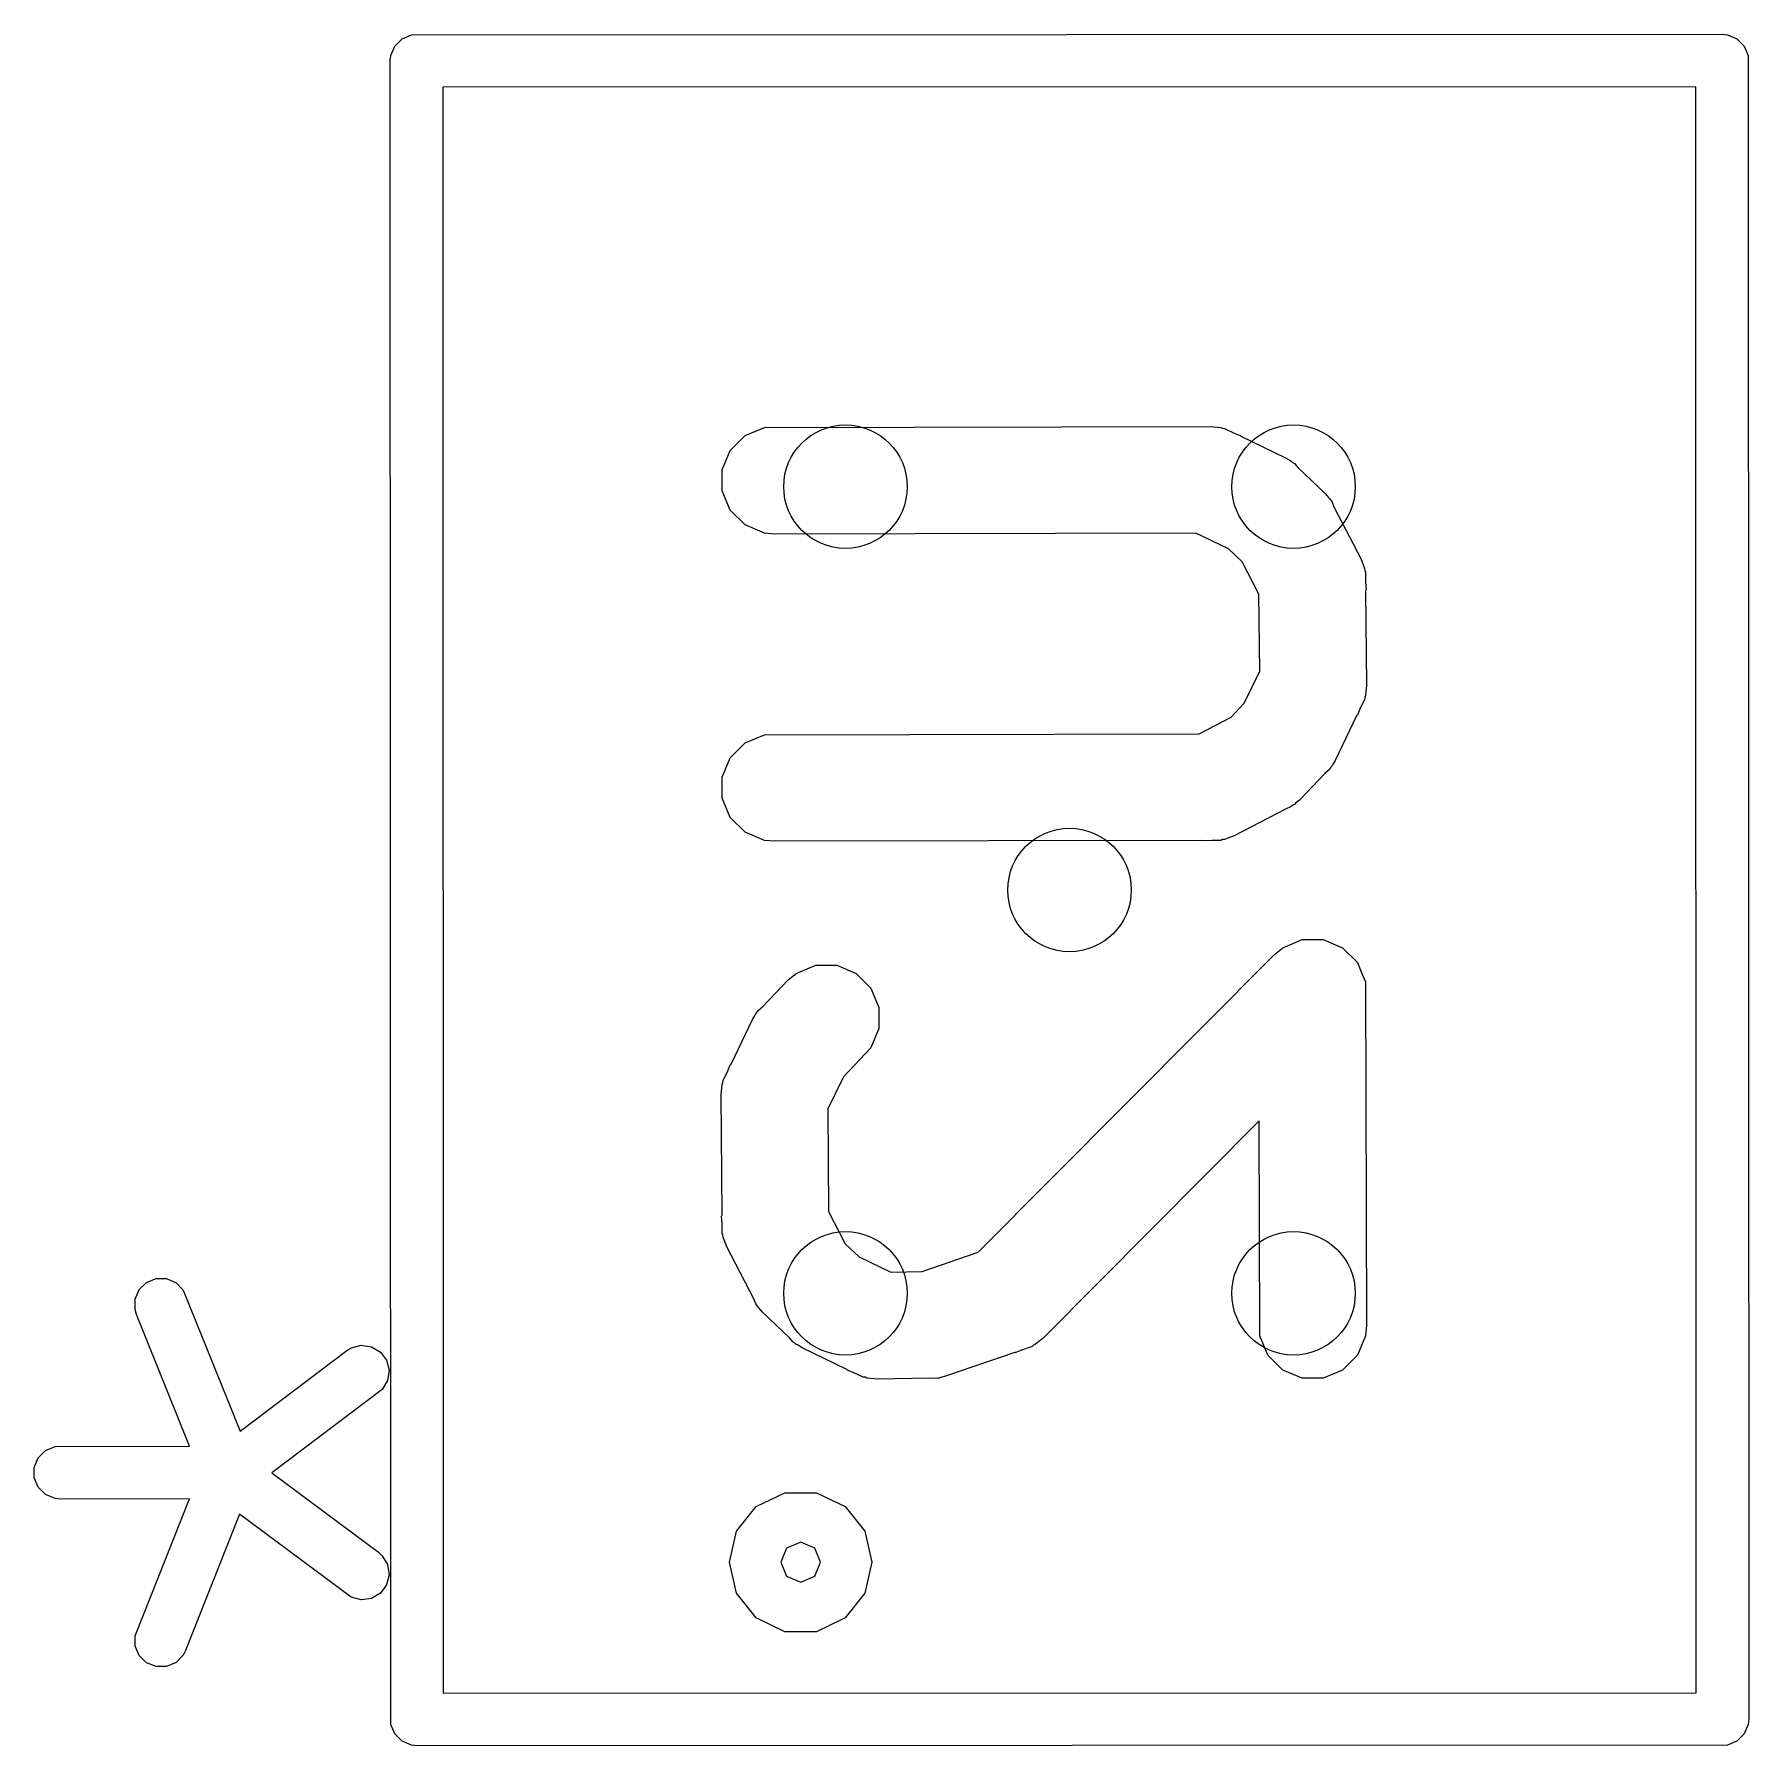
# Model space of a CAD drawing. Extents: x 0.16 to 3.03, y 0.09 to 2.28.
# Drawn here: x 0.9495 to 1.1408, y 1.6245 to 1.8155 of the extents above; entities that cross this region are included whole.
import ezdxf

# ---------------------------------------------------------------- set-up
doc = ezdxf.new("R2010")
doc.units = 0
doc.header["$MEASUREMENT"] = 0
doc.layers.add('BLACK', color=7, linetype='CONTINUOUS')

msp = doc.modelspace()

# ---------------------------------------------------------------- linework, layer by layer
at = {"layer": 'BLACK', "linetype": 'CONTINUOUS'}
for p, q in [((0.98927, 1.8131), (0.98971, 1.81416)), ((0.98971, 1.81416), (0.99052, 1.81497)), ((0.99052, 1.81497), (0.99159, 1.81542)), ((0.99159, 1.81542), (1.13783, 1.81547)), ((1.13783, 1.81547), (1.13841, 1.81542)), ((1.13841, 1.81542), (1.13948, 1.81497)), ((1.13948, 1.81497), (1.14029, 1.81416)), ((1.14029, 1.81416), (1.14073, 1.8131)), ((0.98921, 1.81252), (0.98927, 1.8131)), ((0.98927, 1.6269), (0.98921, 1.81252)), ((1.14073, 1.8131), (1.14079, 1.62748)), ((1.13488, 1.80962), (0.99506, 1.80957)), ((0.99506, 1.80957), (0.99512, 1.63038)), ((1.13494, 1.63043), (1.13488, 1.80962)), ((1.0288, 1.7707), (1.03096, 1.7716)), ((1.03096, 1.7716), (1.0807, 1.77171)), ((1.0807, 1.77171), (1.08188, 1.7716)), ((1.08188, 1.7716), (1.08207, 1.77152)), ((1.08207, 1.77152), (1.08229, 1.7715)), ((1.08229, 1.7715), (1.08339, 1.77097)), ((1.02714, 1.76905), (1.0288, 1.7707)), ((1.08339, 1.77097), (1.08404, 1.7707)), ((1.08404, 1.7707), (1.08412, 1.77062)), ((1.08412, 1.77062), (1.0891, 1.76822)), ((1.02625, 1.76688), (1.02714, 1.76905)), ((1.0891, 1.76822), (1.08961, 1.76791)), ((1.08961, 1.76791), (1.08975, 1.76785)), ((1.08975, 1.76785), (1.08985, 1.76775)), ((1.08985, 1.76775), (1.0901, 1.7676)), ((1.02625, 1.76454), (1.02625, 1.76688)), ((1.0901, 1.7676), (1.09051, 1.76712)), ((1.09051, 1.76712), (1.09352, 1.76424)), ((1.02714, 1.76238), (1.02625, 1.76454)), ((1.09352, 1.76424), (1.0939, 1.76378)), ((1.0288, 1.76073), (1.02714, 1.76238)), ((1.0939, 1.76378), (1.09402, 1.76368)), ((1.09402, 1.76368), (1.09408, 1.76356)), ((1.09408, 1.76356), (1.09426, 1.76333)), ((1.09426, 1.76333), (1.09454, 1.76267)), ((1.09454, 1.76267), (1.0975, 1.75697)), ((1.03096, 1.75983), (1.0288, 1.76073)), ((1.03213, 1.75971), (1.03096, 1.75983)), ((1.07911, 1.75982), (1.03213, 1.75971)), ((1.08273, 1.75808), (1.07911, 1.75982)), ((1.08428, 1.7566), (1.08273, 1.75808)), ((1.08614, 1.75301), (1.08428, 1.7566)), ((1.0975, 1.75697), (1.09792, 1.75587)), ((1.09792, 1.75587), (1.09794, 1.75566)), ((1.09794, 1.75566), (1.09802, 1.75546)), ((1.09802, 1.75546), (1.09803, 1.75435)), ((1.09803, 1.75435), (1.09809, 1.75354)), ((1.08622, 1.74441), (1.08614, 1.75301)), ((1.09809, 1.75354), (1.09804, 1.75339)), ((1.09804, 1.75339), (1.09813, 1.74286)), ((1.0845, 1.74083), (1.08622, 1.74441)), ((1.09813, 1.74286), (1.09802, 1.74169)), ((1.09792, 1.74127), (1.09739, 1.74017)), ((1.09794, 1.74149), (1.09792, 1.74127)), ((1.09802, 1.74169), (1.09794, 1.74149)), ((1.07945, 1.73743), (1.08302, 1.73928)), ((1.08302, 1.73928), (1.0845, 1.74083)), ((1.09704, 1.73944), (1.09464, 1.73446)), ((1.09712, 1.73952), (1.09704, 1.73944)), ((1.09739, 1.74017), (1.09712, 1.73952)), ((1.0288, 1.73642), (1.03096, 1.73731)), ((1.03096, 1.73731), (1.07945, 1.73743)), ((1.02714, 1.73476), (1.0288, 1.73642)), ((1.02625, 1.7326), (1.02714, 1.73476)), ((1.09402, 1.73346), (1.09354, 1.73305)), ((1.09417, 1.73371), (1.09402, 1.73346)), ((1.09426, 1.73381), (1.09417, 1.73371)), ((1.09433, 1.73396), (1.09426, 1.73381)), ((1.09464, 1.73446), (1.09433, 1.73396)), ((1.02625, 1.73026), (1.02625, 1.7326)), ((1.09354, 1.73305), (1.09066, 1.73004)), ((1.02714, 1.7281), (1.02625, 1.73026)), ((1.08998, 1.72949), (1.08975, 1.7293)), ((1.0901, 1.72955), (1.08998, 1.72949)), ((1.0902, 1.72967), (1.0901, 1.72955)), ((1.09066, 1.73004), (1.0902, 1.72967)), ((1.0288, 1.72644), (1.02714, 1.7281)), ((1.08909, 1.72902), (1.08339, 1.72606)), ((1.08975, 1.7293), (1.08909, 1.72902)), ((1.03096, 1.72554), (1.0288, 1.72644)), ((1.08207, 1.72563), (1.08188, 1.72554)), ((1.08229, 1.72564), (1.08207, 1.72563)), ((1.08339, 1.72606), (1.08229, 1.72564)), ((1.03213, 1.72543), (1.03096, 1.72554)), ((1.07976, 1.72554), (1.03213, 1.72543)), ((1.07995, 1.72548), (1.07976, 1.72554)), ((1.08088, 1.72554), (1.07995, 1.72548)), ((1.08188, 1.72554), (1.08088, 1.72554)), ((1.0888, 1.71356), (1.09096, 1.71446)), ((1.09096, 1.71446), (1.0933, 1.71446)), ((1.0933, 1.71446), (1.09547, 1.71356)), ((1.05482, 1.67959), (1.08789, 1.71281)), ((1.08789, 1.71281), (1.0888, 1.71356)), ((1.09547, 1.71356), (1.09712, 1.7119)), ((1.0336, 1.70996), (1.03451, 1.7107)), ((1.03451, 1.7107), (1.03668, 1.7116)), ((1.03668, 1.7116), (1.03902, 1.7116)), ((1.03902, 1.7116), (1.04118, 1.7107)), ((1.04118, 1.7107), (1.04284, 1.70905)), ((1.09712, 1.7119), (1.09762, 1.7107)), ((1.09762, 1.7107), (1.09802, 1.70974)), ((1.03073, 1.70695), (1.0336, 1.70996)), ((1.04284, 1.70905), (1.04373, 1.70688)), ((1.09802, 1.70974), (1.09813, 1.67143)), ((1.03009, 1.70629), (1.03025, 1.70654)), ((1.03025, 1.70654), (1.03073, 1.70695)), ((1.04373, 1.70688), (1.04373, 1.70454)), ((1.02723, 1.70056), (1.02962, 1.70554)), ((1.02962, 1.70554), (1.02994, 1.70604)), ((1.02994, 1.70604), (1.03, 1.70619)), ((1.03, 1.70619), (1.03009, 1.70629)), ((1.04373, 1.70454), (1.04284, 1.70238)), ((1.04284, 1.70238), (1.03977, 1.69917)), ((1.02635, 1.69873), (1.02688, 1.69983)), ((1.02688, 1.69983), (1.02714, 1.70048)), ((1.02714, 1.70048), (1.02723, 1.70056)), ((1.03977, 1.69917), (1.03804, 1.69558)), ((1.02613, 1.69714), (1.02625, 1.69831)), ((1.02623, 1.68377), (1.02613, 1.69714)), ((1.02625, 1.69831), (1.02633, 1.69851)), ((1.02633, 1.69851), (1.02635, 1.69873)), ((1.03804, 1.69558), (1.03812, 1.68413)), ((1.08618, 1.69424), (1.06209, 1.67004)), ((1.08625, 1.67026), (1.08618, 1.69424)), ((1.02618, 1.68361), (1.02623, 1.68377)), ((1.02624, 1.68276), (1.02618, 1.68361)), ((1.03812, 1.68413), (1.03998, 1.68054)), ((1.02625, 1.68169), (1.02624, 1.68276)), ((1.02633, 1.68149), (1.02625, 1.68169)), ((1.02635, 1.68127), (1.02633, 1.68149)), ((1.02677, 1.68017), (1.02635, 1.68127)), ((1.02973, 1.67447), (1.02677, 1.68017)), ((1.03998, 1.68054), (1.04153, 1.67906)), ((1.04153, 1.67906), (1.04507, 1.67736)), ((1.04855, 1.67742), (1.05482, 1.67959)), ((0.96119, 1.67542), (0.96202, 1.67622)), ((0.96202, 1.67622), (0.96309, 1.67665)), ((0.96309, 1.67665), (0.96424, 1.67664)), ((0.96424, 1.67664), (0.9653, 1.67618)), ((0.9653, 1.67618), (0.9661, 1.67536)), ((1.04507, 1.67736), (1.04855, 1.67742)), ((0.96073, 1.67321), (0.96074, 1.67436)), ((0.96074, 1.67436), (0.96119, 1.67542)), ((0.9661, 1.67536), (0.97245, 1.65963)), ((1.03, 1.67381), (1.02973, 1.67447)), ((0.96089, 1.67265), (0.96073, 1.67321)), ((0.96682, 1.65794), (0.96089, 1.67265)), ((1.03019, 1.67358), (1.03, 1.67381)), ((1.03025, 1.67346), (1.03019, 1.67358)), ((1.03037, 1.67336), (1.03025, 1.67346)), ((1.03075, 1.6729), (1.03037, 1.67336)), ((1.03375, 1.67002), (1.03075, 1.6729)), ((1.08714, 1.6681), (1.08625, 1.67026)), ((1.09802, 1.67026), (1.09712, 1.6681)), ((1.09813, 1.67143), (1.09802, 1.67026)), ((0.97245, 1.65963), (0.98435, 1.66861)), ((0.98435, 1.66861), (0.98485, 1.66891)), ((0.98485, 1.66891), (0.98596, 1.6692)), ((0.98596, 1.6692), (0.98711, 1.66903)), ((0.98711, 1.66903), (0.9881, 1.66845)), ((0.9881, 1.66845), (0.98879, 1.66753)), ((1.03417, 1.66955), (1.03375, 1.67002)), ((1.03442, 1.66939), (1.03417, 1.66955)), ((1.03451, 1.6693), (1.03442, 1.66939)), ((1.03466, 1.66924), (1.03451, 1.6693)), ((1.03516, 1.66892), (1.03466, 1.66924)), ((1.04015, 1.66652), (1.03516, 1.66892)), ((1.05888, 1.6684), (1.05117, 1.66574)), ((1.05902, 1.6684), (1.05888, 1.6684)), ((1.05974, 1.6687), (1.05902, 1.6684)), ((1.06082, 1.66907), (1.05974, 1.6687)), ((1.06098, 1.66921), (1.06082, 1.66907)), ((1.06118, 1.6693), (1.06098, 1.66921)), ((1.06209, 1.67004), (1.06118, 1.6693)), ((0.98879, 1.66753), (0.98907, 1.66641)), ((0.98907, 1.66641), (0.98891, 1.66527)), ((1.04023, 1.66644), (1.04015, 1.66652)), ((1.04087, 1.66617), (1.04023, 1.66644)), ((1.0888, 1.66644), (1.08714, 1.6681)), ((1.09096, 1.66554), (1.0888, 1.66644)), ((1.09547, 1.66644), (1.0933, 1.66554)), ((1.09712, 1.6681), (1.09547, 1.66644)), ((0.98891, 1.66527), (0.98832, 1.66428)), ((1.04198, 1.66564), (1.04087, 1.66617)), ((1.04219, 1.66563), (1.04198, 1.66564)), ((1.04239, 1.66554), (1.04219, 1.66563)), ((1.04356, 1.66543), (1.04239, 1.66554)), ((1.04933, 1.66553), (1.04356, 1.66543)), ((1.05003, 1.66548), (1.04933, 1.66553)), ((1.05032, 1.66554), (1.05003, 1.66548)), ((1.05045, 1.66554), (1.05032, 1.66554)), ((1.05059, 1.6656), (1.05045, 1.66554)), ((1.05117, 1.66574), (1.05059, 1.6656)), ((1.0933, 1.66554), (1.09096, 1.66554)), ((0.98832, 1.66428), (0.976, 1.65498)), ((0.94992, 1.65664), (0.95074, 1.65746)), ((0.95074, 1.65746), (0.9518, 1.6579)), ((0.9518, 1.6579), (0.96682, 1.65794)), ((0.94948, 1.65558), (0.94992, 1.65664)), ((0.94948, 1.65442), (0.94948, 1.65558)), ((0.976, 1.65498), (0.9879, 1.64611)), ((0.94992, 1.65336), (0.94948, 1.65442)), ((0.95074, 1.65254), (0.94992, 1.65336)), ((0.9518, 1.6521), (0.95074, 1.65254)), ((0.95238, 1.65205), (0.9518, 1.6521)), ((0.9668, 1.65209), (0.95238, 1.65205)), ((0.96073, 1.63679), (0.9668, 1.65209)), ((1.02783, 1.64845), (1.03004, 1.65122)), ((1.03004, 1.65122), (1.03323, 1.65275)), ((1.03323, 1.65275), (1.03677, 1.65275)), ((1.03677, 1.65275), (1.03996, 1.65122)), ((1.03996, 1.65122), (1.04217, 1.64845)), ((0.9724, 1.65036), (0.96637, 1.63516)), ((0.98485, 1.64109), (0.9724, 1.65036)), ((1.02705, 1.645), (1.02783, 1.64845)), ((1.035, 1.64722), (1.03343, 1.64657)), ((1.03657, 1.64657), (1.035, 1.64722)), ((1.04217, 1.64845), (1.04295, 1.645)), ((0.9879, 1.64611), (0.98832, 1.64572)), ((0.98832, 1.64572), (0.98891, 1.64473)), ((1.03343, 1.64657), (1.03278, 1.645)), ((1.03722, 1.645), (1.03657, 1.64657)), ((0.98907, 1.64359), (0.98879, 1.64247)), ((0.98891, 1.64473), (0.98907, 1.64359)), ((1.02783, 1.64155), (1.02705, 1.645)), ((1.03278, 1.645), (1.03343, 1.64343)), ((1.03343, 1.64343), (1.035, 1.64278)), ((1.035, 1.64278), (1.03657, 1.64343)), ((1.03657, 1.64343), (1.03722, 1.645)), ((1.04295, 1.645), (1.04217, 1.64155)), ((0.9881, 1.64155), (0.98711, 1.64097)), ((0.98879, 1.64247), (0.9881, 1.64155)), ((1.03004, 1.63878), (1.02783, 1.64155)), ((1.04217, 1.64155), (1.03996, 1.63878)), ((0.98596, 1.6408), (0.98485, 1.64109)), ((0.98711, 1.64097), (0.98596, 1.6408)), ((1.03323, 1.63725), (1.03004, 1.63878)), ((1.03996, 1.63878), (1.03677, 1.63725)), ((0.96074, 1.63564), (0.96073, 1.63679)), ((1.03677, 1.63725), (1.03323, 1.63725)), ((0.96119, 1.63458), (0.96074, 1.63564)), ((0.96202, 1.63378), (0.96119, 1.63458)), ((0.96309, 1.63335), (0.96202, 1.63378)), ((0.9653, 1.63382), (0.96424, 1.63336)), ((0.9661, 1.63464), (0.9653, 1.63382)), ((0.96637, 1.63516), (0.9661, 1.63464)), ((0.96424, 1.63336), (0.96309, 1.63335)), ((0.99512, 1.63038), (1.13494, 1.63043)), ((0.98971, 1.62584), (0.98927, 1.6269)), ((1.14073, 1.6269), (1.14029, 1.62584)), ((1.14079, 1.62748), (1.14073, 1.6269)), ((0.99052, 1.62503), (0.98971, 1.62584)), ((0.99159, 1.62458), (0.99052, 1.62503)), ((0.99217, 1.62453), (0.99159, 1.62458)), ((1.13841, 1.62458), (0.99217, 1.62453)), ((1.13948, 1.62503), (1.13841, 1.62458)), ((1.14029, 1.62584), (1.13948, 1.62503))]:
    msp.add_line(p, q, dxfattribs=at)
at = {"layer": 'BLACK'}
for centre in [(1.04, 1.765), (1.09, 1.765), (1.065, 1.72), (1.04, 1.675), (1.09, 1.675)]:
    msp.add_circle(centre, 0.00689, dxfattribs=at)

doc.saveas('drawing.dxf')
